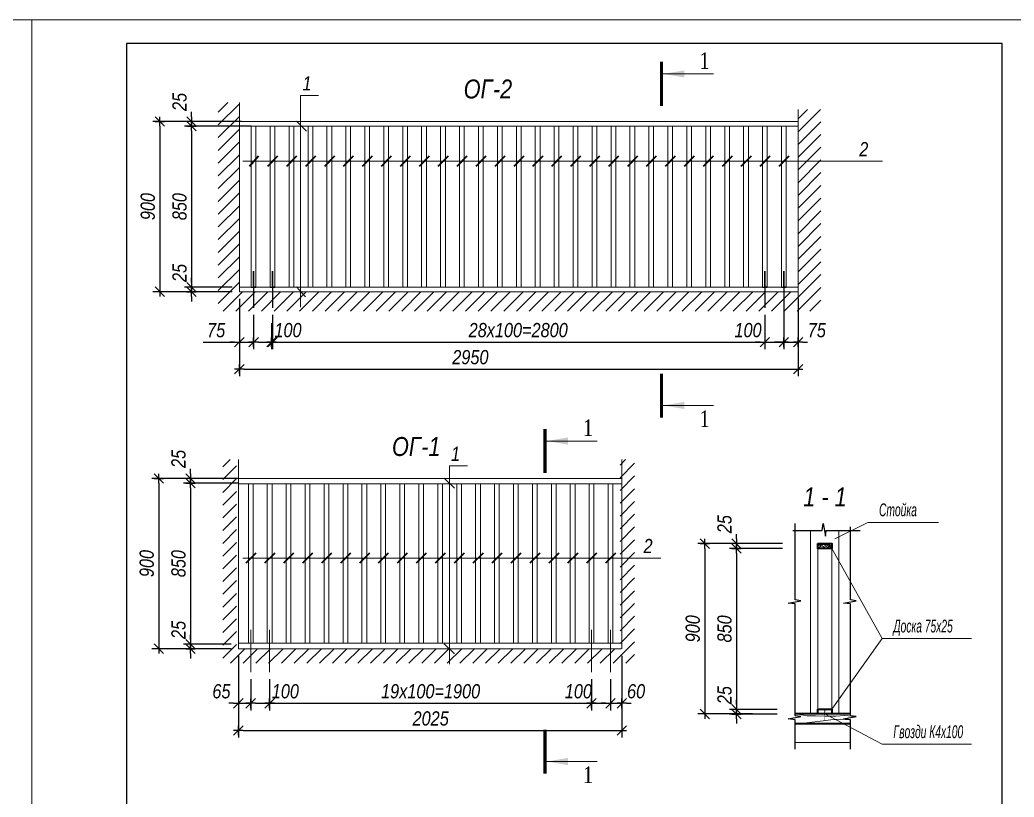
# Model space of a CAD drawing. Header units: millimetres. Extents: x 1582001 to 3303937, y 226471 to 491235.
# Drawn here: x 1791632 to 1812632, y 239745 to 256171 of the extents above; entities that cross this region are included whole.
import ezdxf

# ---------------------------------------------------------------- set-up
doc = ezdxf.new("R2010")
doc.units = ezdxf.units.MM
doc.linetypes.add('DASHED', pattern=[0.75, 0.5, -0.25])
doc.layers.get('Defpoints').update_dxf_attribs({"color": 255, "lineweight": 30})
doc.layers.add('format', color=7, linetype='Continuous')
doc.layers.add('Rasmer', color=135, linetype='Continuous')
for name, color, linetype, lineweight in [('Интерьер - Лестница_Ном_пера__1', 7, 'Continuous', 13), ('Конструктивный - Несущий_Ном_пера__1', 7, 'Continuous', 13), ('Размеры', 7, 'Continuous', 18), ('Текст', 202, 'Continuous', 15), ('Текст-пояснений', 135, 'Continuous', 15), ('Штриховки', 251, 'Continuous', 20)]:
    doc.layers.add(name, color=color, linetype=linetype, lineweight=lineweight)
doc.styles.add('Romant', font='times.ttf')
doc.styles.add('STYLE1', font='ARIALNI.TTF', dxfattribs={"height": 300})
doc.dimstyles.new('25', dxfattribs={"dimscale": 100, "dimtxt": 2.5, "dimasz": 1, "dimexe": 1.5, "dimexo": 1.5, "dimgap": 1, "dimtad": 1, "dimdec": 0, "dimlfac": 0.25, "dimzin": 0, "dimdsep": 46, "dimtxsty": 'STYLE1', "dimblk": 'dblk_0', "dimcen": 2, "dimdle": 1.5, "dimclrd": 256, "dimclre": 256, "dimadec": 0, "dimazin": 0, "dimtfac": 1, "dimtdec": 0, "dimtix": 1, "dimtmove": 1, "dimatfit": 3, "dimfxl": 0, "dimtolj": 1, "dimtzin": 0, "dimlwd": -1, "dimlwe": -1, "dimarcsym": 0})

# ---------------------------------------------------------------- blocks, each defined once
blk = doc.blocks.new('dblk_0')
at = {"color": 0, "linetype": 'ByBlock'}
for p, q in [((1, 1), (-1, -1)), ((-1, 0), (1, 0)), ((0, 1), (0, -1))]:
    blk.add_line(p, q, dxfattribs=at)
blk = doc.blocks.new('*D1210')
at = {"ltscale": 100, "transparency": 16777216}
for p, q in [((1795437, 246480), (1794417, 246480)), ((1794567, 246380), (1794567, 242981)), ((1795577, 242881), (1794417, 242881))]:
    blk.add_line(p, q, dxfattribs=at)
at = {"layer": 'Defpoints', "color": 0, "lineweight": -3, "ltscale": 100, "transparency": 16777216}
for p in [(1795587, 246480), (1794567, 242881), (1795727, 242881)]:
    blk.add_point(p, dxfattribs=at)
at = {"ltscale": 100, "transparency": 16777216, "xscale": 100, "yscale": 100, "zscale": 100}
for p, rotation in [((1794567, 246480), 90), ((1794567, 242881), 270)]:
    blk.add_blockref('dblk_0', p, dxfattribs=dict(at, rotation=rotation))
at = {"color": 0, "ltscale": 100, "transparency": 16777216, "insert": (1794313, 244681), "char_height": 300, "attachment_point": 5, "rotation": 90, "style": 'STYLE1'}
blk.add_mtext('\\A1;900', dxfattribs=at)
blk = doc.blocks.new('*D1211')
at = {"ltscale": 100, "transparency": 16777216}
for p, q in [((1795237, 246580), (1795237, 246680)), ((1796257, 246480), (1795087, 246480)), ((1796257, 246379), (1795087, 246379)), ((1795237, 246480), (1795237, 246379)), ((1795237, 246279), (1795237, 246179))]:
    blk.add_line(p, q, dxfattribs=at)
at = {"layer": 'Defpoints', "color": 0, "lineweight": -3, "ltscale": 100, "transparency": 16777216}
for p in [(1795237, 246379), (1796407, 246480), (1796407, 246379)]:
    blk.add_point(p, dxfattribs=at)
at = {"ltscale": 100, "transparency": 16777216, "xscale": 100, "yscale": 100, "zscale": 100}
for p, rotation in [((1795237, 246480), 270), ((1795237, 246379), 90)]:
    blk.add_blockref('dblk_0', p, dxfattribs=dict(at, rotation=rotation))
at = {"color": 0, "ltscale": 100, "transparency": 16777216, "insert": (1794983, 246892), "char_height": 300, "attachment_point": 5, "rotation": 90, "style": 'STYLE1'}
blk.add_mtext('\\A1;25', dxfattribs=at)
blk = doc.blocks.new('*D1212')
at = {"ltscale": 100, "transparency": 16777216}
for p, q in [((1796097, 246379), (1795087, 246379)), ((1795237, 246279), (1795237, 243078)), ((1796097, 242978), (1795087, 242978))]:
    blk.add_line(p, q, dxfattribs=at)
at = {"layer": 'Defpoints', "color": 0, "lineweight": -3, "ltscale": 100, "transparency": 16777216}
for p in [(1796247, 246379), (1795237, 242978), (1796247, 242978)]:
    blk.add_point(p, dxfattribs=at)
at = {"ltscale": 100, "transparency": 16777216, "xscale": 100, "yscale": 100, "zscale": 100}
for p, rotation in [((1795237, 246379), 90), ((1795237, 242978), 270)]:
    blk.add_blockref('dblk_0', p, dxfattribs=dict(at, rotation=rotation))
at = {"color": 0, "ltscale": 100, "transparency": 16777216, "insert": (1794983, 244679), "char_height": 300, "attachment_point": 5, "rotation": 90, "style": 'STYLE1'}
blk.add_mtext('\\A1;850', dxfattribs=at)
blk = doc.blocks.new('*D1213')
at = {"ltscale": 100, "transparency": 16777216}
for p, q in [((1796097, 242978), (1795087, 242978)), ((1795237, 243078), (1795237, 243178)), ((1795237, 242978), (1795237, 242877)), ((1796097, 242877), (1795087, 242877)), ((1795237, 242777), (1795237, 242677))]:
    blk.add_line(p, q, dxfattribs=at)
at = {"layer": 'Defpoints', "color": 0, "lineweight": -3, "ltscale": 100, "transparency": 16777216}
for p in [(1796247, 242978), (1795237, 242877), (1796247, 242877)]:
    blk.add_point(p, dxfattribs=at)
at = {"ltscale": 100, "transparency": 16777216, "xscale": 100, "yscale": 100, "zscale": 100}
for p, rotation in [((1795237, 242978), 270), ((1795237, 242877), 90)]:
    blk.add_blockref('dblk_0', p, dxfattribs=dict(at, rotation=rotation))
at = {"color": 0, "ltscale": 100, "transparency": 16777216, "insert": (1794983, 243278), "char_height": 300, "attachment_point": 5, "rotation": 90, "style": 'STYLE1'}
blk.add_mtext('\\A1;25', dxfattribs=at)
blk = doc.blocks.new('*D1226')
at = {"ltscale": 100, "transparency": 16777216}
for p, q in [((1796247, 242731), (1796247, 241003)), ((1804347, 242731), (1804347, 241003)), ((1796347, 241153), (1804247, 241153))]:
    blk.add_line(p, q, dxfattribs=at)
at = {"layer": 'Defpoints', "color": 0, "lineweight": -3, "ltscale": 100, "transparency": 16777216}
for p in [(1796247, 242881), (1804347, 242881), (1804347, 241153)]:
    blk.add_point(p, dxfattribs=at)
at = {"ltscale": 100, "transparency": 16777216, "xscale": 100, "yscale": 100, "zscale": 100, "rotation": 180}
blk.add_blockref('dblk_0', (1796247, 241153), dxfattribs=at)
at = {"ltscale": 100, "transparency": 16777216, "xscale": 100, "yscale": 100, "zscale": 100}
blk.add_blockref('dblk_0', (1804347, 241153), dxfattribs=at)
at = {"color": 0, "ltscale": 100, "transparency": 16777216, "insert": (1800309, 241406), "char_height": 300, "attachment_point": 5, "style": 'STYLE1'}
blk.add_mtext('\\A1;2025', dxfattribs=at)
blk = doc.blocks.new('*D1227')
at = {"ltscale": 100, "transparency": 16777216}
for p, q in [((1796247, 242731), (1796247, 241577)), ((1796508, 242238), (1796508, 241577)), ((1796147, 241727), (1796047, 241727)), ((1796247, 241727), (1796508, 241727)), ((1796608, 241727), (1796708, 241727))]:
    blk.add_line(p, q, dxfattribs=at)
at = {"layer": 'Defpoints', "color": 0, "lineweight": -3, "ltscale": 100, "transparency": 16777216}
for p in [(1796247, 242881), (1796508, 242388), (1796508, 241727)]:
    blk.add_point(p, dxfattribs=at)
at = {"ltscale": 100, "transparency": 16777216, "xscale": 100, "yscale": 100, "zscale": 100}
blk.add_blockref('dblk_0', (1796247, 241727), dxfattribs=at)
at = {"ltscale": 100, "transparency": 16777216, "xscale": 100, "yscale": 100, "zscale": 100, "rotation": 180}
blk.add_blockref('dblk_0', (1796508, 241727), dxfattribs=at)
at = {"color": 0, "ltscale": 100, "transparency": 16777216, "insert": (1795889, 241980), "char_height": 300, "attachment_point": 5, "style": 'STYLE1'}
blk.add_mtext('\\A1;65', dxfattribs=at)
blk = doc.blocks.new('*D1228')
at = {"ltscale": 100, "transparency": 16777216}
for p, q in [((1796508, 242238), (1796508, 241577)), ((1796908, 242238), (1796908, 241577)), ((1796608, 241727), (1796808, 241727))]:
    blk.add_line(p, q, dxfattribs=at)
at = {"layer": 'Defpoints', "color": 0, "lineweight": -3, "ltscale": 100, "transparency": 16777216}
for p in [(1796508, 242388), (1796908, 242388), (1796908, 241727)]:
    blk.add_point(p, dxfattribs=at)
at = {"ltscale": 100, "transparency": 16777216, "xscale": 100, "yscale": 100, "zscale": 100, "rotation": 180}
blk.add_blockref('dblk_0', (1796508, 241727), dxfattribs=at)
at = {"ltscale": 100, "transparency": 16777216, "xscale": 100, "yscale": 100, "zscale": 100}
blk.add_blockref('dblk_0', (1796908, 241727), dxfattribs=at)
at = {"color": 0, "ltscale": 100, "transparency": 16777216, "insert": (1797240, 241980), "char_height": 300, "attachment_point": 5, "style": 'STYLE1'}
blk.add_mtext('\\A1;100', dxfattribs=at)
blk = doc.blocks.new('*D1229')
at = {"ltscale": 100, "transparency": 16777216}
for p, q in [((1796908, 242238), (1796908, 241577)), ((1803708, 242238), (1803708, 241577)), ((1797008, 241727), (1803608, 241727))]:
    blk.add_line(p, q, dxfattribs=at)
at = {"layer": 'Defpoints', "color": 0, "lineweight": -3, "ltscale": 100, "transparency": 16777216}
for p in [(1796908, 242388), (1803708, 242388), (1803708, 241727)]:
    blk.add_point(p, dxfattribs=at)
at = {"ltscale": 100, "transparency": 16777216, "xscale": 100, "yscale": 100, "zscale": 100, "rotation": 180}
blk.add_blockref('dblk_0', (1796908, 241727), dxfattribs=at)
at = {"ltscale": 100, "transparency": 16777216, "xscale": 100, "yscale": 100, "zscale": 100}
blk.add_blockref('dblk_0', (1803708, 241727), dxfattribs=at)
at = {"color": 0, "ltscale": 100, "transparency": 16777216, "insert": (1800308, 241980), "char_height": 300, "attachment_point": 5, "style": 'STYLE1'}
blk.add_mtext('\\A1;19х100=1900', dxfattribs=at)
blk = doc.blocks.new('*D1230')
at = {"ltscale": 100, "transparency": 16777216}
for p, q in [((1803708, 242238), (1803708, 241577)), ((1804108, 242238), (1804108, 241577)), ((1803808, 241727), (1804008, 241727))]:
    blk.add_line(p, q, dxfattribs=at)
at = {"layer": 'Defpoints', "color": 0, "lineweight": -3, "ltscale": 100, "transparency": 16777216}
for p in [(1803708, 242388), (1804108, 242388), (1804108, 241727)]:
    blk.add_point(p, dxfattribs=at)
at = {"ltscale": 100, "transparency": 16777216, "xscale": 100, "yscale": 100, "zscale": 100, "rotation": 180}
blk.add_blockref('dblk_0', (1803708, 241727), dxfattribs=at)
at = {"ltscale": 100, "transparency": 16777216, "xscale": 100, "yscale": 100, "zscale": 100}
blk.add_blockref('dblk_0', (1804108, 241727), dxfattribs=at)
at = {"color": 0, "ltscale": 100, "transparency": 16777216, "insert": (1803429, 241980), "char_height": 300, "attachment_point": 5, "style": 'STYLE1'}
blk.add_mtext('\\A1;100', dxfattribs=at)
blk = doc.blocks.new('*D1231')
at = {"ltscale": 100, "transparency": 16777216}
for p, q in [((1804108, 242238), (1804108, 241577)), ((1804347, 242197), (1804347, 241577)), ((1804008, 241727), (1803908, 241727)), ((1804108, 241727), (1804347, 241727)), ((1804447, 241727), (1804547, 241727))]:
    blk.add_line(p, q, dxfattribs=at)
at = {"layer": 'Defpoints', "color": 0, "lineweight": -3, "ltscale": 100, "transparency": 16777216}
for p in [(1804108, 242388), (1804347, 242347), (1804347, 241727)]:
    blk.add_point(p, dxfattribs=at)
at = {"ltscale": 100, "transparency": 16777216, "xscale": 100, "yscale": 100, "zscale": 100}
blk.add_blockref('dblk_0', (1804108, 241727), dxfattribs=at)
at = {"ltscale": 100, "transparency": 16777216, "xscale": 100, "yscale": 100, "zscale": 100, "rotation": 180}
blk.add_blockref('dblk_0', (1804347, 241727), dxfattribs=at)
at = {"color": 0, "ltscale": 100, "transparency": 16777216, "insert": (1804648, 241980), "char_height": 300, "attachment_point": 5, "style": 'STYLE1'}
blk.add_mtext('\\A1;60', dxfattribs=at)
blk = doc.blocks.new('*D1214')
at = {"ltscale": 100, "transparency": 16777216}
for p, q in [((1795458, 254025), (1794438, 254025)), ((1794588, 253925), (1794588, 250526)), ((1795598, 250426), (1794438, 250426))]:
    blk.add_line(p, q, dxfattribs=at)
at = {"layer": 'Defpoints', "color": 0, "lineweight": -3, "ltscale": 100, "transparency": 16777216}
for p in [(1795608, 254025), (1794588, 250426), (1795748, 250426)]:
    blk.add_point(p, dxfattribs=at)
at = {"ltscale": 100, "transparency": 16777216, "xscale": 100, "yscale": 100, "zscale": 100}
for p, rotation in [((1794588, 254025), 90), ((1794588, 250426), 270)]:
    blk.add_blockref('dblk_0', p, dxfattribs=dict(at, rotation=rotation))
at = {"color": 0, "ltscale": 100, "transparency": 16777216, "insert": (1794335, 252225), "char_height": 300, "attachment_point": 5, "rotation": 90, "style": 'STYLE1'}
blk.add_mtext('\\A1;900', dxfattribs=at)
blk = doc.blocks.new('*D1215')
at = {"ltscale": 100, "transparency": 16777216}
for p, q in [((1795258, 254125), (1795258, 254225)), ((1796310, 254025), (1795108, 254025)), ((1796310, 253924), (1795108, 253924)), ((1795258, 254025), (1795258, 253924)), ((1795258, 253824), (1795258, 253724))]:
    blk.add_line(p, q, dxfattribs=at)
at = {"layer": 'Defpoints', "color": 0, "lineweight": -3, "ltscale": 100, "transparency": 16777216}
for p in [(1795258, 253924), (1796460, 254025), (1796460, 253924)]:
    blk.add_point(p, dxfattribs=at)
at = {"ltscale": 100, "transparency": 16777216, "xscale": 100, "yscale": 100, "zscale": 100}
for p, rotation in [((1795258, 254025), 270), ((1795258, 253924), 90)]:
    blk.add_blockref('dblk_0', p, dxfattribs=dict(at, rotation=rotation))
at = {"color": 0, "ltscale": 100, "transparency": 16777216, "insert": (1795005, 254436), "char_height": 300, "attachment_point": 5, "rotation": 90, "style": 'STYLE1'}
blk.add_mtext('\\A1;25', dxfattribs=at)
blk = doc.blocks.new('*D1216')
at = {"ltscale": 100, "transparency": 16777216}
for p, q in [((1796118, 253924), (1795108, 253924)), ((1795258, 253824), (1795258, 250623)), ((1796118, 250523), (1795108, 250523))]:
    blk.add_line(p, q, dxfattribs=at)
at = {"layer": 'Defpoints', "color": 0, "lineweight": -3, "ltscale": 100, "transparency": 16777216}
for p in [(1796268, 253924), (1795258, 250523), (1796268, 250523)]:
    blk.add_point(p, dxfattribs=at)
at = {"ltscale": 100, "transparency": 16777216, "xscale": 100, "yscale": 100, "zscale": 100}
for p, rotation in [((1795258, 253924), 90), ((1795258, 250523), 270)]:
    blk.add_blockref('dblk_0', p, dxfattribs=dict(at, rotation=rotation))
at = {"color": 0, "ltscale": 100, "transparency": 16777216, "insert": (1795005, 252223), "char_height": 300, "attachment_point": 5, "rotation": 90, "style": 'STYLE1'}
blk.add_mtext('\\A1;850', dxfattribs=at)
blk = doc.blocks.new('*D1217')
at = {"ltscale": 100, "transparency": 16777216}
for p, q in [((1795258, 250623), (1795258, 250723)), ((1796118, 250523), (1795108, 250523)), ((1796118, 250422), (1795108, 250422)), ((1795258, 250523), (1795258, 250422)), ((1795258, 250322), (1795258, 250222))]:
    blk.add_line(p, q, dxfattribs=at)
at = {"layer": 'Defpoints', "color": 0, "lineweight": -3, "ltscale": 100, "transparency": 16777216}
for p in [(1795258, 250422), (1796268, 250523), (1796268, 250422)]:
    blk.add_point(p, dxfattribs=at)
at = {"ltscale": 100, "transparency": 16777216, "xscale": 100, "yscale": 100, "zscale": 100}
for p, rotation in [((1795258, 250523), 270), ((1795258, 250422), 90)]:
    blk.add_blockref('dblk_0', p, dxfattribs=dict(at, rotation=rotation))
at = {"color": 0, "ltscale": 100, "transparency": 16777216, "insert": (1795005, 250822), "char_height": 300, "attachment_point": 5, "rotation": 90, "style": 'STYLE1'}
blk.add_mtext('\\A1;25', dxfattribs=at)
blk = doc.blocks.new('*D1232')
at = {"ltscale": 100, "transparency": 16777216}
for p, q in [((1796268, 250276), (1796268, 248638)), ((1808070, 250276), (1808070, 248638)), ((1796368, 248788), (1807970, 248788))]:
    blk.add_line(p, q, dxfattribs=at)
at = {"layer": 'Defpoints', "color": 0, "lineweight": -3, "ltscale": 100, "transparency": 16777216}
for p in [(1796268, 250426), (1808070, 250426), (1808070, 248788)]:
    blk.add_point(p, dxfattribs=at)
at = {"ltscale": 100, "transparency": 16777216, "xscale": 100, "yscale": 100, "zscale": 100, "rotation": 180}
blk.add_blockref('dblk_0', (1796268, 248788), dxfattribs=at)
at = {"ltscale": 100, "transparency": 16777216, "xscale": 100, "yscale": 100, "zscale": 100}
blk.add_blockref('dblk_0', (1808070, 248788), dxfattribs=at)
at = {"color": 0, "ltscale": 100, "transparency": 16777216, "insert": (1801148, 249041), "char_height": 300, "attachment_point": 5, "style": 'STYLE1'}
blk.add_mtext('\\A1;2950', dxfattribs=at)
blk = doc.blocks.new('*D1233')
at = {"ltscale": 100, "transparency": 16777216}
for p, q in [((1796268, 250276), (1796268, 249209)), ((1796569, 249937), (1796569, 249209)), ((1795505, 249359), (1796268, 249359)), ((1796168, 249359), (1796068, 249359)), ((1796268, 249359), (1796569, 249359)), ((1796268, 249359), (1796569, 249359)), ((1796669, 249359), (1796769, 249359))]:
    blk.add_line(p, q, dxfattribs=at)
at = {"layer": 'Defpoints', "color": 0, "lineweight": -3, "ltscale": 100, "transparency": 16777216}
for p in [(1796268, 250426), (1796569, 250087), (1796569, 249359)]:
    blk.add_point(p, dxfattribs=at)
at = {"ltscale": 100, "transparency": 16777216, "xscale": 100, "yscale": 100, "zscale": 100}
blk.add_blockref('dblk_0', (1796268, 249359), dxfattribs=at)
at = {"ltscale": 100, "transparency": 16777216, "xscale": 100, "yscale": 100, "zscale": 100, "rotation": 180}
blk.add_blockref('dblk_0', (1796569, 249359), dxfattribs=at)
at = {"color": 0, "ltscale": 100, "transparency": 16777216, "insert": (1795778, 249612), "char_height": 300, "attachment_point": 5, "style": 'STYLE1'}
blk.add_mtext('\\A1;75', dxfattribs=at)
blk = doc.blocks.new('*D1218')
at = {"ltscale": 100, "transparency": 16777216}
for p, q in [((1796569, 249937), (1796569, 249209)), ((1796969, 249937), (1796969, 249209)), ((1796669, 249359), (1796869, 249359))]:
    blk.add_line(p, q, dxfattribs=at)
at = {"layer": 'Defpoints', "color": 0, "lineweight": -3, "ltscale": 100, "transparency": 16777216}
for p in [(1796569, 250087), (1796969, 250087), (1796969, 249359)]:
    blk.add_point(p, dxfattribs=at)
at = {"ltscale": 100, "transparency": 16777216, "xscale": 100, "yscale": 100, "zscale": 100, "rotation": 180}
blk.add_blockref('dblk_0', (1796569, 249359), dxfattribs=at)
at = {"ltscale": 100, "transparency": 16777216, "xscale": 100, "yscale": 100, "zscale": 100}
blk.add_blockref('dblk_0', (1796969, 249359), dxfattribs=at)
at = {"color": 0, "ltscale": 100, "transparency": 16777216, "insert": (1797295, 249613), "char_height": 300, "attachment_point": 5, "style": 'STYLE1'}
blk.add_mtext('\\A1;100', dxfattribs=at)
blk = doc.blocks.new('*D1219')
at = {"ltscale": 100, "transparency": 16777216}
for p, q in [((1807369, 249937), (1807369, 249209)), ((1796947, 249762), (1796947, 249209)), ((1797047, 249359), (1807269, 249359))]:
    blk.add_line(p, q, dxfattribs=at)
at = {"layer": 'Defpoints', "color": 0, "lineweight": -3, "ltscale": 100, "transparency": 16777216}
for p in [(1796947, 249912), (1807369, 250087), (1807369, 249359)]:
    blk.add_point(p, dxfattribs=at)
at = {"ltscale": 100, "transparency": 16777216, "xscale": 100, "yscale": 100, "zscale": 100, "rotation": 180}
blk.add_blockref('dblk_0', (1796947, 249359), dxfattribs=at)
at = {"ltscale": 100, "transparency": 16777216, "xscale": 100, "yscale": 100, "zscale": 100}
blk.add_blockref('dblk_0', (1807369, 249359), dxfattribs=at)
at = {"color": 0, "ltscale": 100, "transparency": 16777216, "insert": (1802158, 249613), "char_height": 300, "attachment_point": 5, "style": 'STYLE1'}
blk.add_mtext('\\A1;28х100=2800', dxfattribs=at)
blk = doc.blocks.new('*D1220')
at = {"ltscale": 100, "transparency": 16777216}
for p, q in [((1807769, 250126), (1807769, 249209)), ((1807369, 249937), (1807369, 249209)), ((1807269, 249359), (1807169, 249359)), ((1807369, 249359), (1807769, 249359)), ((1807869, 249359), (1807969, 249359))]:
    blk.add_line(p, q, dxfattribs=at)
at = {"layer": 'Defpoints', "color": 0, "lineweight": -3, "ltscale": 100, "transparency": 16777216}
for p in [(1807769, 250276), (1807369, 250087), (1807769, 249359)]:
    blk.add_point(p, dxfattribs=at)
at = {"ltscale": 100, "transparency": 16777216, "xscale": 100, "yscale": 100, "zscale": 100}
blk.add_blockref('dblk_0', (1807369, 249359), dxfattribs=at)
at = {"ltscale": 100, "transparency": 16777216, "xscale": 100, "yscale": 100, "zscale": 100, "rotation": 180}
blk.add_blockref('dblk_0', (1807769, 249359), dxfattribs=at)
at = {"color": 0, "ltscale": 100, "transparency": 16777216, "insert": (1807012, 249613), "char_height": 300, "attachment_point": 5, "style": 'STYLE1'}
blk.add_mtext('\\A1;100', dxfattribs=at)
blk = doc.blocks.new('*D1221')
at = {"ltscale": 100, "transparency": 16777216}
for p, q in [((1807769, 250276), (1807769, 249209)), ((1808070, 250276), (1808070, 249209)), ((1807669, 249359), (1807569, 249359)), ((1807769, 249359), (1808070, 249359)), ((1808170, 249359), (1808270, 249359))]:
    blk.add_line(p, q, dxfattribs=at)
at = {"layer": 'Defpoints', "color": 0, "lineweight": -3, "ltscale": 100, "transparency": 16777216}
for p in [(1807769, 250426), (1808070, 250426), (1808070, 249359)]:
    blk.add_point(p, dxfattribs=at)
at = {"ltscale": 100, "transparency": 16777216, "xscale": 100, "yscale": 100, "zscale": 100}
blk.add_blockref('dblk_0', (1807769, 249359), dxfattribs=at)
at = {"ltscale": 100, "transparency": 16777216, "xscale": 100, "yscale": 100, "zscale": 100, "rotation": 180}
blk.add_blockref('dblk_0', (1808070, 249359), dxfattribs=at)
at = {"color": 0, "ltscale": 100, "transparency": 16777216, "insert": (1808465, 249612), "char_height": 300, "attachment_point": 5, "style": 'STYLE1'}
blk.add_mtext('\\A1;75', dxfattribs=at)
blk = doc.blocks.new('*D1222')
at = {"ltscale": 100, "transparency": 16777216}
for p, q in [((1806969, 245102), (1805949, 245102)), ((1806099, 245002), (1806099, 241602)), ((1807109, 241502), (1805949, 241502))]:
    blk.add_line(p, q, dxfattribs=at)
at = {"layer": 'Defpoints', "color": 0, "lineweight": -3, "ltscale": 100, "transparency": 16777216}
for p in [(1807119, 245102), (1806099, 241502), (1807259, 241502)]:
    blk.add_point(p, dxfattribs=at)
at = {"ltscale": 100, "transparency": 16777216, "xscale": 100, "yscale": 100, "zscale": 100}
for p, rotation in [((1806099, 245102), 90), ((1806099, 241502), 270)]:
    blk.add_blockref('dblk_0', p, dxfattribs=dict(at, rotation=rotation))
at = {"color": 0, "ltscale": 100, "transparency": 16777216, "insert": (1805846, 243302), "char_height": 300, "attachment_point": 5, "rotation": 90, "style": 'STYLE1'}
blk.add_mtext('\\A1;900', dxfattribs=at)
blk = doc.blocks.new('*D1223')
at = {"ltscale": 100, "transparency": 16777216}
for p, q in [((1806769, 245202), (1806769, 245302)), ((1807739, 245102), (1806619, 245102)), ((1806769, 245102), (1806769, 245000)), ((1807739, 245000), (1806619, 245000)), ((1806769, 244900), (1806769, 244800))]:
    blk.add_line(p, q, dxfattribs=at)
at = {"layer": 'Defpoints', "color": 0, "lineweight": -3, "ltscale": 100, "transparency": 16777216}
for p in [(1807889, 245102), (1806769, 245000), (1807889, 245000)]:
    blk.add_point(p, dxfattribs=at)
at = {"ltscale": 100, "transparency": 16777216, "xscale": 100, "yscale": 100, "zscale": 100}
for p, rotation in [((1806769, 245102), 270), ((1806769, 245000), 90)]:
    blk.add_blockref('dblk_0', p, dxfattribs=dict(at, rotation=rotation))
at = {"color": 0, "ltscale": 100, "transparency": 16777216, "insert": (1806516, 245513), "char_height": 300, "attachment_point": 5, "rotation": 90, "style": 'STYLE1'}
blk.add_mtext('\\A1;25', dxfattribs=at)
blk = doc.blocks.new('*D1224')
at = {"ltscale": 100, "transparency": 16777216}
for p, q in [((1807629, 245000), (1806619, 245000)), ((1806769, 244900), (1806769, 241700)), ((1807629, 241600), (1806619, 241600))]:
    blk.add_line(p, q, dxfattribs=at)
at = {"layer": 'Defpoints', "color": 0, "lineweight": -3, "ltscale": 100, "transparency": 16777216}
for p in [(1807779, 245000), (1806769, 241600), (1807779, 241600)]:
    blk.add_point(p, dxfattribs=at)
at = {"ltscale": 100, "transparency": 16777216, "xscale": 100, "yscale": 100, "zscale": 100}
for p, rotation in [((1806769, 245000), 90), ((1806769, 241600), 270)]:
    blk.add_blockref('dblk_0', p, dxfattribs=dict(at, rotation=rotation))
at = {"color": 0, "ltscale": 100, "transparency": 16777216, "insert": (1806516, 243300), "char_height": 300, "attachment_point": 5, "rotation": 90, "style": 'STYLE1'}
blk.add_mtext('\\A1;850', dxfattribs=at)
blk = doc.blocks.new('*D1225')
at = {"ltscale": 100, "transparency": 16777216}
for p, q in [((1806769, 241700), (1806769, 241800)), ((1807629, 241600), (1806619, 241600)), ((1806769, 241600), (1806769, 241498)), ((1807629, 241498), (1806619, 241498)), ((1806769, 241398), (1806769, 241298))]:
    blk.add_line(p, q, dxfattribs=at)
at = {"layer": 'Defpoints', "color": 0, "lineweight": -3, "ltscale": 100, "transparency": 16777216}
for p in [(1807779, 241600), (1806769, 241498), (1807779, 241498)]:
    blk.add_point(p, dxfattribs=at)
at = {"ltscale": 100, "transparency": 16777216, "xscale": 100, "yscale": 100, "zscale": 100}
for p, rotation in [((1806769, 241600), 270), ((1806769, 241498), 90)]:
    blk.add_blockref('dblk_0', p, dxfattribs=dict(at, rotation=rotation))
at = {"color": 0, "ltscale": 100, "transparency": 16777216, "insert": (1806516, 241899), "char_height": 300, "attachment_point": 5, "rotation": 90, "style": 'STYLE1'}
blk.add_mtext('\\A1;25', dxfattribs=at)

msp = doc.modelspace()

# ---------------------------------------------------------------- hatches: boundary and pattern name
at = {"layer": 'Штриховки', "ltscale": 100}
h = msp.add_hatch(dxfattribs=at)
h.set_pattern_fill('ANSI31', color=256, scale=60, style=0)
h.set_pattern_definition([(45, (91569.23, 106338.23), (-134.703842, 134.703842), [])])
h.paths.add_polyline_path([(1796268.1, 254426), (1795820, 254426), (1795820, 250015), (1808550.5, 250015), (1808550.5, 254280.2), (1808069.5, 254276), (1808069.5, 250425.5), (1796268.1, 250421.5)])
h = msp.add_hatch(dxfattribs=at)
h.set_pattern_fill('ANSI31', color=256, scale=60, style=0)
h.set_pattern_definition([(45, (1644928.67, 258996), (-134.70384, 134.70384), [])])
h.paths.add_polyline_path([(1796208.6, 246881.5), (1796208.6, 242881), (1804308.6, 242881), (1804308.6, 246881.5), (1804615.8, 246881.5), (1804615.8, 242573.8), (1795918.5, 242573.8), (1795918.5, 246881.5)])

# ---------------------------------------------------------------- linework, layer by layer
at = {"lineweight": -3, "ltscale": 100}
for points in [[(1796518.7, 253923.5), (1796288.1, 253923.5)], [(1796518.7, 250522.7), (1796618.7, 250522.7), (1796568.7, 250522.7), (1796568.7, 250857.2), (1796568.7, 250087.4)], [(1796918.7, 250522.7), (1797018.7, 250522.7), (1796968.7, 250522.7), (1796968.7, 250857.2), (1796968.7, 250087.4)], [(1807318.7, 250522.7), (1807418.7, 250522.7), (1807368.7, 250522.7), (1807368.7, 250857.2), (1807368.7, 250087.4)], [(1807718.7, 250522.7), (1807818.7, 250522.7), (1807768.7, 250522.7), (1807768.7, 250857.2), (1807768.7, 250087.4)], [(1796518.7, 250522.7), (1796618.7, 250522.7)]]:
    msp.add_lwpolyline(points, dxfattribs=at)
at = {"layer": 'format', "linetype": 'Continuous', "lineweight": 30}
msp.add_lwpolyline([(1793882.4, 226971.3), (1812382.4, 226971.3), (1812382.4, 255671.3), (1793882.4, 255671.3)], close=True, dxfattribs=at)
at = {"layer": 'Rasmer'}
for p, q in [((1797472.7, 254029.6), (1797684.8, 253817.4)), ((1797472.7, 250527.6), (1797662.7, 250315.4)), ((1800597.5, 246485.1), (1800809.6, 246273)), ((1800597.5, 242983.1), (1800809.6, 242771))]:
    msp.add_line(p, q, dxfattribs=at)
at = {"layer": 'Rasmer', "lineweight": 40}
for p, q in [((1796675, 253288.1), (1796482.9, 253075.9)), ((1797075, 253288.1), (1796862.9, 253075.9)), ((1797475, 253288.1), (1797262.9, 253075.9)), ((1797875, 253288.1), (1797662.9, 253075.9)), ((1798275, 253288.1), (1798062.9, 253075.9)), ((1798675, 253288.1), (1798462.9, 253075.9)), ((1799075, 253288.1), (1798862.9, 253075.9)), ((1799475, 253288.1), (1799262.9, 253075.9)), ((1799875, 253288.1), (1799662.9, 253075.9)), ((1800275, 253288.1), (1800062.9, 253075.9)), ((1800675, 253288.1), (1800462.9, 253075.9)), ((1801075, 253288.1), (1800862.9, 253075.9)), ((1801475, 253288.1), (1801262.9, 253075.9)), ((1801875, 253288.1), (1801662.9, 253075.9)), ((1802275, 253288.1), (1802062.9, 253075.9)), ((1802675, 253288.1), (1802462.9, 253075.9)), ((1803075, 253288.1), (1802862.9, 253075.9)), ((1803475, 253288.1), (1803262.9, 253075.9)), ((1803875, 253288.1), (1803662.9, 253075.9)), ((1804275, 253288.1), (1804062.9, 253075.9)), ((1804675, 253288.1), (1804462.9, 253075.9)), ((1805075, 253288.1), (1804862.9, 253075.9)), ((1805475, 253288.1), (1805262.9, 253075.9)), ((1805875, 253288.1), (1805662.9, 253075.9)), ((1806275, 253288.1), (1806062.9, 253075.9)), ((1806675, 253288.1), (1806462.9, 253075.9)), ((1807075, 253288.1), (1806862.9, 253075.9)), ((1807475, 253288.1), (1807262.9, 253075.9)), ((1807875, 253288.1), (1807662.9, 253075.9)), ((1796614.5, 244900.5), (1796402.3, 244688.3)), ((1797014.5, 244900.5), (1796802.3, 244688.3)), ((1797414.5, 244900.5), (1797202.3, 244688.3)), ((1797814.5, 244900.5), (1797602.3, 244688.3)), ((1798214.5, 244900.5), (1798002.3, 244688.3)), ((1798614.5, 244900.5), (1798402.3, 244688.3)), ((1799014.5, 244900.5), (1798802.3, 244688.3)), ((1799414.5, 244900.5), (1799202.3, 244688.3)), ((1799814.5, 244900.5), (1799602.3, 244688.3)), ((1800214.5, 244900.5), (1800002.3, 244688.3)), ((1800614.5, 244900.5), (1800402.3, 244688.3)), ((1801014.5, 244900.5), (1800802.3, 244688.3)), ((1801414.5, 244900.5), (1801202.3, 244688.3)), ((1801814.5, 244900.5), (1801602.3, 244688.3)), ((1802214.5, 244900.5), (1802002.3, 244688.3)), ((1802614.5, 244900.5), (1802402.3, 244688.3)), ((1803014.5, 244900.5), (1802802.3, 244688.3)), ((1803414.5, 244900.5), (1803202.3, 244688.3)), ((1803814.5, 244900.5), (1803602.3, 244688.3)), ((1804214.5, 244900.5), (1804002.3, 244688.3))]:
    msp.add_line(p, q, dxfattribs=at)
at = {"layer": 'Rasmer', "ltscale": 0.1}
for points in [[(1808005.1, 243205.4), (1808005.1, 243828.8), (1807858, 243844.8), (1808124.2, 243893.5), (1808005.1, 243911.9), (1808005.1, 245528.1)], [(1807957, 245377.7), (1808580.4, 245377.7), (1808596.4, 245524.8), (1808645, 245258.6), (1808663.5, 245377.7), (1809380.7, 245377.7)], [(1809176.1, 243205.4), (1809176.1, 243828.8), (1809028.9, 243844.8), (1809295.1, 243893.5), (1809176.1, 243911.9), (1809176.1, 245457.9)], [(1808005.1, 240758.1), (1808005.1, 241381.4), (1807858, 241397.5), (1808124.2, 241446.1), (1808005.1, 241464.5), (1808005.1, 243485.3)], [(1809176.1, 240758.1), (1809176.1, 241381.4), (1809028.9, 241397.5), (1809295.1, 241446.1), (1809176.1, 241464.5), (1809176.1, 243485.3)]]:
    msp.add_lwpolyline(points, dxfattribs=at)
at = {"layer": 'Интерьер - Лестница_Ном_пера__1', "linetype": 'Continuous', "lineweight": 40}
for p, q in [((1809176.1, 241501.5), (1808005.1, 241501.5)), ((1808005.1, 241301.5), (1809176.1, 241301.5))]:
    msp.add_line(p, q, dxfattribs=at)
for points in [[(1808483.3, 245101.5), (1808783.3, 245101.5), (1808783.3, 245001.5), (1808483.3, 245001.5)], [(1808483.3, 241601.5), (1808783.3, 241601.5), (1808783.3, 241501.5), (1808483.3, 241501.5)]]:
    msp.add_lwpolyline(points, close=True, dxfattribs=at)
at = {"layer": 'Конструктивный - Несущий_Ном_пера__1', "color": 24, "linetype": 'Continuous'}
for p, q in [((1796268.1, 250425.5), (1796268.1, 254426)), ((1808069.5, 250275.5), (1808069.5, 254276)), ((1796268.1, 254024.7), (1808041.5, 254024.7)), ((1796268.1, 254024.7), (1808069.5, 254024.7)), ((1796268.1, 253923.5), (1808069.5, 253923.5)), ((1796518.7, 253923.5), (1796518.7, 250522.7)), ((1796618.7, 253923.5), (1796618.7, 250522.7)), ((1796918.7, 253923.5), (1796918.7, 250522.7)), ((1797018.7, 253923.5), (1797018.7, 250522.7)), ((1797318.7, 253923.5), (1797318.7, 250522.7)), ((1797418.7, 253923.5), (1797418.7, 250522.7)), ((1797718.7, 253923.5), (1797718.7, 250522.7)), ((1797818.7, 253923.5), (1797818.7, 250522.7)), ((1798118.7, 253923.5), (1798118.7, 250522.7)), ((1798218.7, 253923.5), (1798218.7, 250522.7)), ((1798518.7, 253923.5), (1798518.7, 250522.7)), ((1798618.7, 253923.5), (1798618.7, 250522.7)), ((1798918.7, 253923.5), (1798918.7, 250522.7)), ((1799018.7, 253923.5), (1799018.7, 250522.7)), ((1799318.7, 253923.5), (1799318.7, 250522.7)), ((1799418.7, 253923.5), (1799418.7, 250522.7)), ((1799718.7, 253923.5), (1799718.7, 250522.7)), ((1799818.7, 253923.5), (1799818.7, 250522.7)), ((1800118.7, 253923.5), (1800118.7, 250522.7)), ((1800218.7, 253923.5), (1800218.7, 250522.7)), ((1800518.7, 253923.5), (1800518.7, 250522.7)), ((1800618.7, 253923.5), (1800618.7, 250522.7)), ((1800918.7, 253923.5), (1800918.7, 250522.7)), ((1801018.7, 253923.5), (1801018.7, 250522.7)), ((1801318.7, 253923.5), (1801318.7, 250522.7)), ((1801418.7, 253923.5), (1801418.7, 250522.7)), ((1801718.7, 253923.5), (1801718.7, 250522.7)), ((1801818.7, 253923.5), (1801818.7, 250522.7)), ((1802118.7, 253923.5), (1802118.7, 250522.7)), ((1802218.7, 253923.5), (1802218.7, 250522.7)), ((1802518.7, 253923.5), (1802518.7, 250522.7)), ((1802618.7, 253923.5), (1802618.7, 250522.7)), ((1802918.7, 253923.5), (1802918.7, 250522.7)), ((1803018.7, 253923.5), (1803018.7, 250522.7)), ((1803318.7, 253923.5), (1803318.7, 250522.7)), ((1803418.7, 253923.5), (1803418.7, 250522.7)), ((1803718.7, 253923.5), (1803718.7, 250522.7)), ((1803818.7, 253923.5), (1803818.7, 250522.7)), ((1804118.7, 253923.5), (1804118.7, 250522.7)), ((1804218.7, 253923.5), (1804218.7, 250522.7)), ((1804518.7, 253923.5), (1804518.7, 250522.7)), ((1804618.7, 253923.5), (1804618.7, 250522.7)), ((1804918.7, 253923.5), (1804918.7, 250522.7)), ((1805018.7, 253923.5), (1805018.7, 250522.7)), ((1805318.7, 253923.5), (1805318.7, 250522.7)), ((1805418.7, 253923.5), (1805418.7, 250522.7)), ((1805718.7, 253923.5), (1805718.7, 250522.7)), ((1805818.7, 253923.5), (1805818.7, 250522.7)), ((1806118.7, 253923.5), (1806118.7, 250522.7)), ((1806218.7, 253923.5), (1806218.7, 250522.7)), ((1806518.7, 253923.5), (1806518.7, 250522.7)), ((1806618.7, 253923.5), (1806618.7, 250522.7)), ((1806918.7, 253923.5), (1806918.7, 250522.7)), ((1807018.7, 253923.5), (1807018.7, 250522.7)), ((1807318.7, 253923.5), (1807318.7, 250522.7)), ((1807418.7, 253923.5), (1807418.7, 250522.7)), ((1807718.7, 253923.5), (1807718.7, 250522.7)), ((1807818.7, 253923.5), (1807818.7, 250522.7)), ((1796268.1, 250522.7), (1808069.5, 250522.7)), ((1796268.1, 250425.5), (1808069.5, 250425.5)), ((1796246.6, 246881.5), (1796246.6, 242881)), ((1804346.6, 242881), (1804346.6, 246881.5)), ((1804346.6, 246480.2), (1796246.6, 246480.2)), ((1804346.6, 246480.2), (1796246.6, 246480.2)), ((1804346.6, 246363), (1796246.6, 246363)), ((1796458.2, 246363), (1796458.2, 242998.2)), ((1796558.2, 246363), (1796558.2, 242998.2)), ((1796858.2, 246363), (1796858.2, 242998.2)), ((1796958.2, 246363), (1796958.2, 242998.2)), ((1797258.2, 246363), (1797258.2, 242998.2)), ((1797358.2, 246363), (1797358.2, 242998.2)), ((1797658.2, 246363), (1797658.2, 242998.2)), ((1797758.2, 246363), (1797758.2, 242998.2)), ((1798058.2, 246363), (1798058.2, 242998.2)), ((1798158.2, 246363), (1798158.2, 242998.2)), ((1798458.2, 246363), (1798458.2, 242998.2)), ((1798558.2, 246363), (1798558.2, 242998.2)), ((1798858.2, 246363), (1798858.2, 242998.2)), ((1798958.2, 246363), (1798958.2, 242998.2)), ((1799258.2, 246363), (1799258.2, 242998.2)), ((1799358.2, 246363), (1799358.2, 242998.2)), ((1799658.2, 246363), (1799658.2, 242998.2)), ((1799758.2, 246363), (1799758.2, 242998.2)), ((1800058.2, 246363), (1800058.2, 242998.2)), ((1800158.2, 246363), (1800158.2, 242998.2)), ((1800458.2, 246363), (1800458.2, 242998.2)), ((1800558.2, 246363), (1800558.2, 242998.2)), ((1800858.2, 246363), (1800858.2, 242998.2)), ((1800958.2, 246363), (1800958.2, 242998.2)), ((1801258.2, 246363), (1801258.2, 242998.2)), ((1801358.2, 246363), (1801358.2, 242998.2)), ((1801658.2, 246363), (1801658.2, 242998.2)), ((1801758.2, 246363), (1801758.2, 242998.2)), ((1802058.2, 246363), (1802058.2, 242998.2)), ((1802158.2, 246363), (1802158.2, 242998.2)), ((1802458.2, 246363), (1802458.2, 242998.2)), ((1802558.2, 246363), (1802558.2, 242998.2)), ((1802858.2, 246363), (1802858.2, 242998.2)), ((1802958.2, 246363), (1802958.2, 242998.2)), ((1803258.2, 246363), (1803258.2, 242998.2)), ((1803358.2, 246363), (1803358.2, 242998.2)), ((1803658.2, 246363), (1803658.2, 242998.2)), ((1803758.2, 246363), (1803758.2, 242998.2)), ((1804058.2, 246363), (1804058.2, 242998.2)), ((1804158.2, 246363), (1804158.2, 242998.2)), ((1804346.6, 242998.2), (1796246.6, 242998.2)), ((1804334.6, 242881), (1796246.6, 242881))]:
    msp.add_line(p, q, dxfattribs=at)
at = {"layer": 'Размеры', "ltscale": 100}
for p, q in [((1797556.7, 250102), (1797556.7, 254573.5)), ((1797556.7, 254573.5), (1797936.7, 254573.5)), ((1796342.9, 253182), (1809850.6, 253182)), ((1800703.6, 242557.5), (1800703.6, 246745)), ((1800703.6, 246745), (1801083.6, 246745)), ((1808483.3, 245101.5), (1808483.3, 244974)), ((1808483.3, 241501.5), (1808483.3, 245001.5)), ((1808527.4, 245051.5), (1808559.2, 245051.5)), ((1808543.3, 245067.4), (1808543.3, 245035.6)), ((1808739.2, 245051.5), (1808707.4, 245051.5)), ((1808723.3, 245067.4), (1808723.3, 245035.6)), ((1808783.3, 241501.5), (1808783.3, 245001.5)), ((1796344.4, 244794.4), (1805169.9, 244794.4)), ((1796508.2, 243277.5), (1796508.2, 242387.5)), ((1796908.2, 243277.5), (1796908.2, 242387.5)), ((1803708.2, 243277.5), (1803708.2, 242387.5)), ((1804108.2, 243277.5), (1804108.2, 242387.5))]:
    msp.add_line(p, q, dxfattribs=at)
at = {"layer": 'Размеры', "color": 1, "ltscale": 100, "const_width": 5}
msp.add_lwpolyline([(1808662.7, 241617.1), (1808603.9, 241617.1)], dxfattribs=at)
at = {"layer": 'Размеры', "color": 1, "linetype": 'DASHED', "ltscale": 100}
msp.add_lwpolyline([(1808633.3, 241357.7, 5, 20, 0), (1808633.3, 241617.1, 0, 0, 0)], format="xyseb", dxfattribs=at)
at = {"layer": 'Размеры', "ltscale": 100}
for centre in [(1808543.3, 245051.5), (1808723.3, 245051.5)]:
    msp.add_circle(centre, 3.75, dxfattribs=at)
at = {"layer": 'Текст'}
for p, q in [((1808849.1, 245203.6), (1809541.5, 245550.9)), ((1809541.5, 245550.9), (1811034.6, 245550.9)), ((1808783.3, 245001.5), (1809844.3, 243094.9)), ((1809844.3, 243094.9), (1808783.3, 241601.5)), ((1809844.3, 243094.9), (1811733.8, 243094.9)), ((1808633.3, 241501.5), (1809844.3, 240861.8)), ((1809844.3, 240861.8), (1811733.8, 240861.8))]:
    msp.add_line(p, q, dxfattribs=at)
at = {"layer": 'Текст-пояснений', "linetype": 'Continuous', "ltscale": 2}
for p, q in [((1805219.3, 255029.2), (1806285.4, 255029.2)), ((1805219.3, 248021.6), (1806285.4, 248021.6)), ((1802758.7, 247270.3), (1803824.8, 247270.3)), ((1802758.7, 240497.2), (1803824.8, 240497.2))]:
    msp.add_line(p, q, dxfattribs=at)
at = {"layer": 'Текст-пояснений', "color": 0, "linetype": 'ByBlock'}
for points in [[(1770882.4, 226471.3), (1791882.4, 226471.3), (1791882.4, 256171.3), (1770882.4, 256171.3)], [(1791882.4, 226471.3), (1812882.4, 226471.3), (1812882.4, 256171.3), (1791882.4, 256171.3)]]:
    msp.add_lwpolyline(points, close=True, dxfattribs=at)
at = {"layer": 'Текст-пояснений', "linetype": 'Continuous', "ltscale": 2, "const_width": 70}
for points in [[(1805184.3, 254354), (1805184.3, 255285.1)], [(1805184.3, 248696.9), (1805184.3, 247765.8)], [(1802723.7, 246595.1), (1802723.7, 247526.2)], [(1802723.7, 241172.4), (1802723.7, 240241.3)]]:
    msp.add_lwpolyline(points, dxfattribs=at)
at = {"layer": 'Текст-пояснений', "linetype": 'Continuous', "ltscale": 2}
for points in [[(1805219.3, 255029.2), (1805670, 254953.8), (1805670, 255104.6)], [(1805219.3, 248021.6), (1805670, 248097.1), (1805670, 247946.2)], [(1802758.7, 247270.3), (1803209.4, 247194.9), (1803209.4, 247345.7)], [(1802758.7, 240497.2), (1803209.4, 240572.6), (1803209.4, 240421.7)]]:
    msp.add_solid(points, dxfattribs=at)
at = {"layer": 'Штриховки', "ltscale": 100}
for p, q in [((1808333.3, 241501.5), (1808333.3, 245377.7)), ((1808933.3, 241501.5), (1808933.3, 245377.7)), ((1808005.1, 240901.5), (1809176.1, 240901.5))]:
    msp.add_line(p, q, dxfattribs=at)
for points in [[(1808507.3, 245101.5), (1808492.4, 245086.1), (1808483.3, 245086.1)], [(1808483.3, 245051.5), (1808523.8, 245076), (1808606.9, 245080.5), (1808648.4, 245083.8), (1808678.3, 245086.6), (1808728.6, 245077.2), (1808753, 245054.5), (1808783.3, 245041.8)], [(1808483.3, 245008.6), (1808525.6, 245037.4), (1808568.2, 245059.5), (1808608, 245033), (1808637.9, 245014.2), (1808678.9, 245007.5), (1808724.8, 245001.5), (1808753, 245001.5)], [(1808681.2, 245068.1), (1808633.4, 245062.6), (1808634, 245047.4), (1808661.7, 245038.5), (1808707.1, 245030.2), (1808738.9, 245001.5)], [(1808680.5, 245068.4), (1808727.5, 245051.8), (1808750.8, 245029.1), (1808783.3, 245012), (1808783.3, 245012)], [(1808022.2, 241501.5), (1808263.3, 241465.1), (1808439.7, 241463.3), (1808635.8, 241456.1), (1808866.1, 241456.1), (1809055, 241470.5), (1809260.7, 241451.4)], [(1808132.7, 241301.5), (1808600.7, 241356.7), (1808763.2, 241379.5), (1808966.3, 241389.7), (1809154.2, 241377), (1809176.1, 241372.8)]]:
    msp.add_lwpolyline(points, dxfattribs=at)

# ---------------------------------------------------------------- texts
at = {"ltscale": 2, "insert": (1808179.7, 246291.1), "char_height": 400, "width": 6897.222, "attachment_point": 1, "style": 'STYLE1'}
msp.add_mtext('1 - 1', dxfattribs=at)
at = {"layer": 'Текст', "style": 'STYLE1', "width": 0.7}
for s, p in [('Стойка', (1809779.4, 245680.9)), ('Доска 75х25', (1810082.2, 243225)), ('Гвозди К4х100', (1810082.2, 240991.9))]:
    msp.add_text(s, height=270, dxfattribs=at).set_placement(p)
at = {"layer": 'Текст', "ltscale": 2, "char_height": 300, "attachment_point": 5, "style": 'STYLE1'}
for s, insert, width in [('1', (1797697.2, 254829.9), 6004.46), ('2', (1809456.7, 253438.4), 6024.46), ('1', (1800834.1, 247001.3), 6024.46), ('2', (1804900.4, 245050.8), 6024.46)]:
    msp.add_mtext(s, dxfattribs=dict(at, insert=insert, width=width))
at = {"layer": 'Текст', "color": 1, "ltscale": 2, "char_height": 400, "attachment_point": 5, "style": 'STYLE1'}
for s, insert, width in [('ОГ-2', (1801518.1, 254708.3), 6084.46), ('ОГ-1', (1800003.9, 247151.6), 6024.46)]:
    msp.add_mtext(s, dxfattribs=dict(at, insert=insert, width=width))
at = {"layer": 'Текст-пояснений', "linetype": 'Continuous', "ltscale": 2, "style": 'Romant', "width": 0.8}
for p in [(1805987.9, 255135.5), (1805987.9, 247566.1), (1803527.3, 247376.6), (1803527.3, 240041.6)]:
    msp.add_text('1', height=350, dxfattribs=at).set_placement(p)

# ---------------------------------------------------------------- dimensions: what is measured, and where the dimension line sits
at = {"ltscale": 100}
for base, p1, p2, picture, middle in [((1795258.1, 253923.5), (1796460.2, 254024.7), (1796460.2, 253923.5), '*D1215', (1795258.1, 254436)), ((1795258.1, 250421.5), (1796268.1, 250522.7), (1796268.1, 250421.5), '*D1217', (1795258.1, 250822)), ((1795236.6, 246379), (1796406.6, 246480.2), (1796406.6, 246379), '*D1211', (1795236.6, 246891.5)), ((1806769.2, 245000.3), (1807889.2, 245101.5), (1807889.2, 245000.3), '*D1223', (1806769.2, 245512.8)), ((1795236.6, 242877), (1796246.6, 242978.2), (1796246.6, 242877), '*D1213', (1795236.6, 243277.5)), ((1806769.2, 241498.3), (1807779.2, 241599.5), (1807779.2, 241498.3), '*D1225', (1806769.2, 241898.8))]:
    dim = msp.add_linear_dim(base=base, p1=p1, p2=p2, angle=90, dimstyle='25', override={"dimscale": 100}, dxfattribs=at)
    dim.commit()
    dim.dimension.update_dxf_attribs({"geometry": picture, "text_midpoint": middle, "dimtype": 160})
for base, p1, p2, picture, middle in [((1794588.1, 250425.5), (1795608.1, 254024.7), (1795748.1, 250425.5), '*D1214', (1794335, 252225.1)), ((1795258.1, 250522.7), (1796268.1, 253923.5), (1796268.1, 250522.7), '*D1216', (1795005, 252223.1)), ((1794566.6, 242881), (1795586.6, 246480.2), (1795726.6, 242881), '*D1210', (1794313.5, 244680.6)), ((1795236.6, 242978.2), (1796246.6, 246379), (1796246.6, 242978.2), '*D1212', (1794983.5, 244678.6)), ((1806099.2, 241502.3), (1807119.2, 245101.5), (1807259.2, 241502.3), '*D1222', (1805846, 243301.9)), ((1806769.2, 241599.5), (1807779.2, 245000.3), (1807779.2, 241599.5), '*D1224', (1806516, 243299.9))]:
    dim = msp.add_linear_dim(base=base, p1=p1, p2=p2, angle=90, dimstyle='25', override={"dimscale": 100}, dxfattribs=at)
    dim.commit()
    dim.dimension.update_dxf_attribs({"geometry": picture, "text_midpoint": middle})
for base, p1, p2, picture, middle in [((1796568.7, 249359.3), (1796268.1, 250425.5), (1796568.7, 250087.4), '*D1233', (1795777.9, 249359.3)), ((1808069.5, 248787.6), (1796268.1, 250425.5), (1808069.5, 250425.5), '*D1232', (1801148.1, 248787.6)), ((1808069.5, 249359.3), (1807768.7, 250425.5), (1808069.5, 250425.5), '*D1221', (1808465.1, 249359.3)), ((1807768.7, 249359.3), (1807368.7, 250087.4), (1807768.7, 250275.5), '*D1220', (1807012.4, 249359.3)), ((1796968.7, 249359.3), (1796568.7, 250087.4), (1796968.7, 250087.4), '*D1218', (1797294.7, 249359.3)), ((1796508.2, 241726.8), (1796246.6, 242881), (1796508.2, 242387.5), '*D1227', (1795889.1, 241726.8)), ((1804346.6, 241152.9), (1796246.6, 242881), (1804346.6, 242881), '*D1226', (1800308.6, 241152.9)), ((1796908.2, 241726.8), (1796508.2, 242387.5), (1796908.2, 242387.5), '*D1228', (1797240.2, 241726.8)), ((1804108.2, 241726.8), (1803708.2, 242387.5), (1804108.2, 242387.5), '*D1230', (1803428.8, 241726.8)), ((1804346.6, 241726.8), (1804108.2, 242387.5), (1804346.6, 242347.4), '*D1231', (1804648.3, 241726.8))]:
    dim = msp.add_linear_dim(base=base, p1=p1, p2=p2, dimstyle='25', override={"dimscale": 100}, dxfattribs=at)
    dim.commit()
    dim.dimension.update_dxf_attribs({"geometry": picture, "text_midpoint": middle, "dimtype": 160})
for base, p1, p2, text, picture, middle in [((1807368.7, 249359.3), (1796946.6, 249912), (1807368.7, 250087.4), '28х100=2800', '*D1219', (1802157.7, 249612.5)), ((1803708.2, 241726.8), (1796908.2, 242387.5), (1803708.2, 242387.5), '19х100=1900', '*D1229', (1800308.2, 241980))]:
    dim = msp.add_linear_dim(base=base, p1=p1, p2=p2, text=text, dimstyle='25', override={"dimscale": 100}, dxfattribs=at)
    dim.commit()
    dim.dimension.update_dxf_attribs({"geometry": picture, "text_midpoint": middle})

doc.saveas('drawing.dxf')
